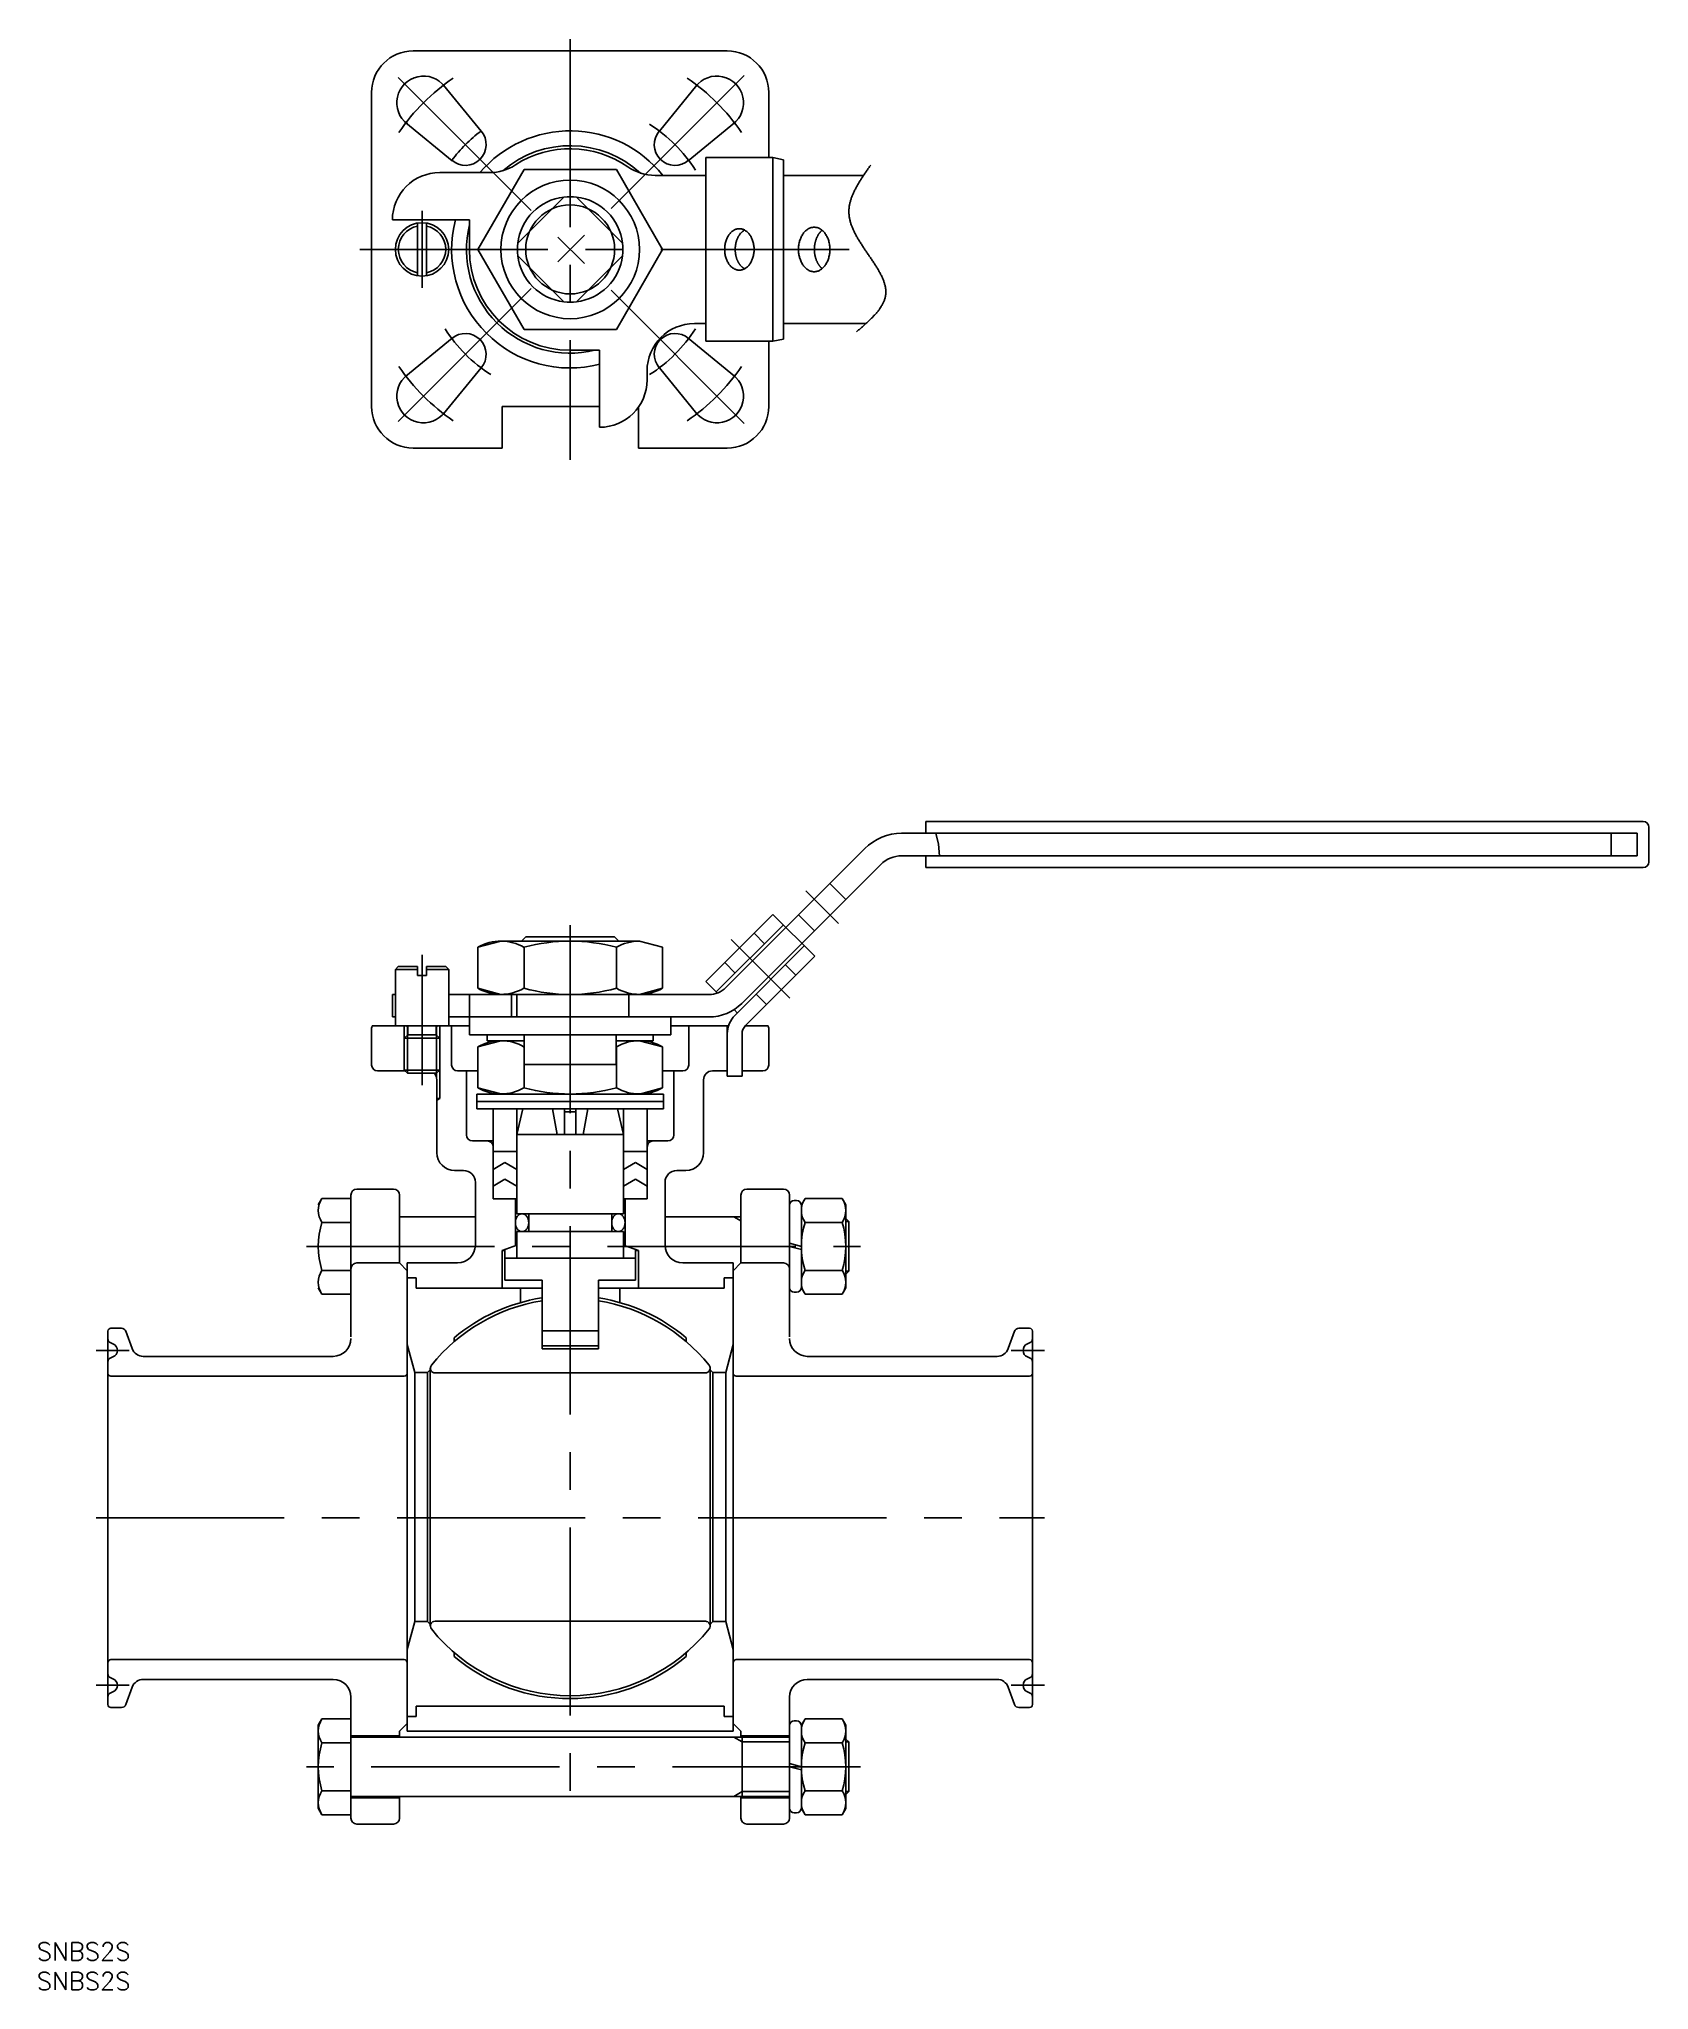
# Model space of a CAD drawing. Extents: x -90 to 182, y -294 to 36.
import ezdxf

# ---------------------------------------------------------------- set-up
doc = ezdxf.new("R2010")
doc.units = 0
doc.linetypes.add('CENTER', pattern=[50.8, 31.75, -6.35, 6.35, -6.35])
doc.linetypes.add('DASHED', pattern=[19.05, 12.7, -6.35])
doc.layers.get('0').update_dxf_attribs({"linetype": 'CONTINUOUS'})
doc.layers.add('CENTER', color=1, linetype='CONTINUOUS')
doc.styles.get("Standard").update_dxf_attribs({"font": 'txt.shx', "height": 3, "bigfont": 'bigfont.shx'})

msp = doc.modelspace()

# ---------------------------------------------------------------- linework, layer by layer
at = {"color": 7, "linetype": 'CONTINUOUS'}
for p, q in [((-26.5, 33.5), (26.5, 33.5)), ((-33.5, 26.5), (-33.5, -26.5)), ((-21.37, 27.72), (-15.04, 19.97)), ((21.37, 27.72), (15.04, 19.97)), ((33.5, 26.5), (33.5, 15.5)), ((-27.72, 21.37), (-19.89, 14.97)), ((27.72, 21.37), (19.89, 14.97)), ((-7.79, 13.5), (-15.59, 0)), ((7.79, 13.5), (-7.79, 13.5)), ((15.59, 0), (7.79, 13.5)), ((22.89, 15.5), (34.2, 15.5)), ((22.89, 0), (22.89, 15.5)), ((34.2, 0), (34.2, 15.5)), ((34.2, 15.5), (35.97, 15.12)), ((35.97, 0), (35.97, 15.12)), ((-22, 12.97), (-13.6, 12.97)), ((14.31, 12.5), (22.89, 12.5)), ((35.97, 12.5), (49.5, 12.5)), ((-30, 4.97), (-17, 4.97)), ((-30, 4.97), (-30, 4.97)), ((-25.75, -4.44), (-25.75, 4.44)), ((-24.25, -4.44), (-24.25, 4.44)), ((-17, 0), (-17, 4.97)), ((-15.59, 0), (-7.79, -13.5)), ((7.79, -13.5), (15.59, 0)), ((22.89, 0), (22.89, -15.5)), ((34.2, 0), (34.2, -15.5)), ((35.97, 0), (35.97, -15.12)), ((20.97, -12.5), (22.89, -12.5)), ((35.97, -12.5), (49.9, -12.5)), ((-27.72, -21.37), (-19.89, -14.97)), ((-7.79, -13.5), (7.79, -13.5)), ((27.72, -21.37), (19.89, -14.97)), ((22.89, -15.5), (34.2, -15.5)), ((33.5, -15.5), (33.5, -26.5)), ((34.2, -15.5), (35.97, -15.12)), ((0, -17), (4.97, -17)), ((4.97, -30), (4.97, -17)), ((-21.37, -27.72), (-15.04, -19.97)), ((12.97, -22), (12.97, -20.5)), ((21.37, -27.72), (15.04, -19.97)), ((-11.5, -26.5), (4.97, -26.5)), ((-11.5, -26.5), (-11.5, -33.5)), ((11.5, -26.5), (11.5, -33.5)), ((4.97, -30), (4.97, -30)), ((-26.5, -33.5), (-11.5, -33.5)), ((11.5, -33.5), (26.5, -33.5)), ((55.92, -98.49), (180, -98.49)), ((60, -96.49), (181, -96.49)), ((60, -96.49), (60, -98.49)), ((175.61, -98.49), (175.61, -102.29)), ((180, -98.49), (180, -102.29)), ((182, -97.49), (182, -103.29)), ((49.7, -101.07), (26.25, -124.52)), ((52.39, -103.75), (28.94, -127.2)), ((55.92, -102.29), (180, -102.29)), ((60, -102.29), (60, -104.29)), ((60, -104.29), (181, -104.29)), ((46.5, -109.64), (43.82, -106.95)), ((34.2, -112.18), (22.89, -123.5)), ((35.97, -113.95), (24.65, -125.26)), ((41.27, -119.25), (34.2, -112.18)), ((41.2, -114.94), (38.51, -112.25)), ((-11.69, -116.69), (-15.59, -117.73)), ((-15.59, -124.64), (-15.59, -117.73)), ((-11.69, -116.69), (11.69, -116.69)), ((-8.2, -116.69), (-7.5, -115.99)), ((-7.79, -124.64), (-7.79, -117.73)), ((7.5, -115.99), (-7.5, -115.99)), ((8.2, -116.69), (7.5, -115.99)), ((7.79, -124.64), (7.79, -117.73)), ((11.69, -116.69), (15.59, -117.73)), ((15.59, -124.64), (15.59, -117.73)), ((39.5, -117.49), (27.82, -129.17)), ((32.78, -117.13), (31.02, -115.36)), ((-29.5, -121.48), (-29, -120.98)), ((-29.5, -121.48), (-29.5, -130.98)), ((-29.5, -121.48), (-25.75, -121.48)), ((-29, -120.98), (-25.75, -120.98)), ((-25.75, -120.98), (-25.75, -122.48)), ((-24.25, -120.98), (-21, -120.98)), ((-24.25, -120.98), (-24.25, -122.48)), ((-20.5, -121.48), (-24.25, -121.48)), ((-21, -120.98), (-20.5, -121.48)), ((-20.5, -121.48), (-20.5, -130.98)), ((26.07, -120.31), (27.84, -122.08)), ((41.27, -119.25), (29.59, -130.94)), ((36.32, -120.67), (38.09, -122.44)), ((-25.75, -122.48), (-24.25, -122.48)), ((-11.69, -125.69), (-15.59, -124.64)), ((11.69, -125.69), (15.59, -124.64)), ((22.89, -123.5), (24.82, -125.43)), ((-30, -129.49), (-30, -125.69)), ((-30, -125.69), (-29.5, -125.69)), ((-20.5, -125.69), (23.42, -125.69)), ((-17, -129.49), (-17, -125.69)), ((-11.69, -125.69), (11.69, -125.69)), ((-9.9, -129.49), (-9.9, -125.69)), ((-9, -129.49), (-9, -125.69)), ((9.9, -129.49), (9.9, -125.69)), ((27.64, -128.25), (28.19, -128.8)), ((31.37, -125.62), (33.14, -127.38)), ((-33.5, -131.39), (-33.5, -137.59)), ((-33.42, -130.99), (-17, -130.99)), ((-30, -129.49), (-29.5, -129.49)), ((-29.5, -129.98), (-29.5, -130.98)), ((-28, -130.98), (-28, -133.08)), ((-27.46, -131.19), (-27.66, -130.99)), ((-27.46, -131.19), (-27.4, -131.19)), ((-27.4, -132.48), (-27.4, -130.98)), ((-22.6, -132.48), (-22.6, -130.98)), ((-22.6, -131.19), (-22.54, -131.19)), ((-22.54, -131.19), (-22.34, -130.99)), ((-22, -130.98), (-22, -133.08)), ((-20.5, -129.49), (23.42, -129.49)), ((-20, -130.99), (-20, -137.59)), ((-17, -129.49), (9, -129.49)), ((-17, -129.49), (-17, -132.49)), ((9, -129.49), (17, -129.49)), ((17, -129.49), (17, -132.49)), ((17, -130.99), (26.71, -130.99)), ((20, -130.99), (20, -137.59)), ((26.5, -131), (26.5, -138.6)), ((29.53, -130.99), (33.42, -130.99)), ((33.5, -131.39), (33.5, -137.59)), ((-27.4, -132.48), (-28, -133.08)), ((-28, -133.08), (-22, -133.08)), ((-28, -133.08), (-28, -138.38)), ((-25, -132.48), (-27.4, -132.48)), ((-25, -132.48), (-22.6, -132.48)), ((-22.6, -132.48), (-22, -133.08)), ((-22, -133.08), (-22, -138.38)), ((-17, -132.49), (9, -132.49)), ((-11.69, -133.49), (-15.59, -134.53)), ((-15.59, -141.44), (-15.59, -134.53)), ((-14, -132.49), (-14, -133.49)), ((-14, -133.49), (-7.75, -133.49)), ((-11.69, -133.49), (-8.72, -133.49)), ((-11.69, -133.49), (-7.75, -133.49)), ((-7.79, -141.44), (-7.79, -134.53)), ((-7.75, -132.49), (-7.75, -137.49)), ((7.75, -132.49), (7.75, -137.49)), ((11.69, -133.49), (7.75, -133.49)), ((7.75, -133.49), (14, -133.49)), ((7.79, -141.44), (7.79, -134.53)), ((9, -132.49), (17, -132.49)), ((11.69, -133.49), (15.59, -134.53)), ((14, -132.49), (14, -133.49)), ((15.59, -141.44), (15.59, -134.53)), ((26.5, -132.35), (26.5, -139.49)), ((29, -132.35), (29, -139.49)), ((-7.75, -137.49), (0, -137.49)), ((7.75, -137.49), (0, -137.49)), ((-32.5, -138.59), (-27.85, -138.59)), ((-28, -138.38), (-28, -138.59)), ((-28, -138.44), (-22, -138.44)), ((-27.46, -138.98), (-28, -138.44)), ((-25, -138.98), (-27.46, -138.98)), ((-25, -138.98), (-22.54, -138.98)), ((-22.54, -138.98), (-22, -138.44)), ((-22.5, -140.09), (-22.5, -152.39)), ((-22, -138.38), (-22, -143.22)), ((-19, -138.59), (-15.59, -138.59)), ((-17.5, -138.59), (-17.5, -149.39)), ((-11.69, -142.48), (-15.59, -141.43)), ((11.69, -142.49), (15.59, -141.44)), ((15.59, -138.59), (19, -138.59)), ((17.5, -138.59), (17.5, -149.39)), ((22.5, -140.09), (22.5, -152.39)), ((24, -138.59), (26.5, -138.59)), ((26.5, -139.49), (29, -139.49)), ((29, -138.59), (32.5, -138.59)), ((-22, -143.22), (-22.5, -143.22)), ((-22, -143.22), (-22.5, -143.5)), ((-15.75, -142.49), (15.75, -142.49)), ((-15.75, -142.49), (-15.75, -144.99)), ((-15.75, -143.74), (15.75, -143.74)), ((15.75, -142.49), (15.75, -144.99)), ((-15.75, -144.99), (15.75, -144.99)), ((-13, -144.99), (-13, -160.19)), ((-9, -149.29), (-7.98, -144.98)), ((-9, -149.29), (-9, -144.99)), ((-2.97, -144.98), (-2.21, -149.29)), ((-0.95, -144.98), (-0.95, -149.29)), ((-0.95, -145.51), (0.95, -145.51)), ((0.95, -144.98), (0.95, -149.29)), ((2.97, -144.98), (2.21, -149.29)), ((9, -149.29), (7.98, -144.98)), ((9, -149.29), (9, -144.99)), ((13, -144.99), (13, -160.19)), ((-16.5, -150.39), (-13, -150.39)), ((-9, -162.69), (-9, -149.14)), ((-9, -149.29), (9, -149.29)), ((9, -162.69), (9, -149.14)), ((13, -150.39), (16.5, -150.39)), ((-13, -152.19), (-9, -152.19)), ((-11, -154.06), (-13, -155.21)), ((-11, -154.06), (-9, -155.21)), ((13, -152.19), (9, -152.19)), ((11, -154.06), (9, -155.21)), ((11, -154.06), (13, -155.21)), ((-19.5, -155.39), (-18, -155.39)), ((-16, -157.39), (-16, -167.99)), ((-11, -156.87), (-13, -158.02)), ((-11, -156.87), (-9, -158.02)), ((11, -156.87), (9, -158.02)), ((11, -156.87), (13, -158.02)), ((16, -157.39), (16, -167.99)), ((18, -155.39), (19.5, -155.39)), ((-42.5, -161.18), (-41.88, -160.1)), ((-41.88, -160.1), (-37, -160.1)), ((-37, -183.47), (-37, -159.53)), ((-37, -176.27), (-37, -160.1)), ((-36, -158.53), (-29.8, -158.53)), ((-28.8, -170.99), (-28.8, -159.53)), ((-13, -160.19), (-9, -160.19)), ((-9.25, -160.19), (-9.25, -168.05)), ((9, -160.19), (13, -160.19)), ((9.25, -160.19), (9.25, -168.05)), ((28.8, -170.99), (28.8, -159.53)), ((36, -158.53), (29.8, -158.53)), ((37, -183.47), (37, -159.53)), ((38.2, -160.44), (37.8, -160.44)), ((39, -161.17), (39.62, -160.1)), ((39, -175.2), (39, -161.17)), ((39, -175.14), (39, -161.24)), ((39.62, -160.1), (45.88, -160.1)), ((46.5, -161.17), (45.88, -160.1)), ((46.5, -175.2), (46.5, -161.17)), ((-41.88, -164.15), (-37, -164.15)), ((-16, -163.19), (-28.8, -163.19)), ((-9, -162.69), (7.4, -162.69)), ((-7, -165.69), (-7, -162.69)), ((7, -165.69), (7, -162.69)), ((9, -162.69), (7.4, -162.69)), ((28.8, -163.19), (16, -163.19)), ((39.62, -164.15), (45.88, -164.15)), ((47, -164), (46.5, -163.5)), ((47, -172.38), (47, -164)), ((-9, -165.69), (7.4, -165.69)), ((-9, -170.19), (-9, -165.69)), ((9, -165.69), (7.4, -165.69)), ((9, -170.19), (9, -165.69)), ((39, -168.19), (37, -167.65)), ((-28.8, -170.99), (-36, -170.99)), ((-27.5, -172.29), (-28.8, -170.99)), ((-27.5, -170.99), (-27.5, -249.99)), ((-27.5, -170.99), (-19, -170.99)), ((-11.5, -168.87), (-9, -167.96)), ((-11.5, -168.87), (-11.5, -175.24)), ((-11.5, -168.87), (-11, -168.87)), ((-11, -168.69), (-11, -170.19)), ((-11, -173.88), (-11, -170.19)), ((-11, -170.19), (11, -170.19)), ((11.5, -168.87), (9, -167.96)), ((11, -168.69), (11, -170.19)), ((11.5, -168.87), (11, -168.87)), ((11, -173.88), (11, -170.19)), ((11.5, -168.87), (11.5, -175.24)), ((19, -170.99), (27.5, -170.99)), ((27.5, -170.99), (27.5, -249.99)), ((27.5, -172.29), (28.8, -170.99)), ((28.8, -170.99), (36, -170.99)), ((39, -168.72), (37, -168.19)), ((-41.88, -172.23), (-37, -172.23)), ((-26, -173.49), (-27.5, -173.49)), ((-26, -175.24), (-26, -173.49)), ((-11, -173.88), (-4.75, -173.88)), ((-4.75, -185.49), (-4.75, -173.88)), ((4.75, -185.49), (4.75, -173.88)), ((11, -173.88), (4.75, -173.88)), ((26, -173.49), (27.5, -173.49)), ((26, -175.24), (26, -173.49)), ((39.62, -172.23), (45.88, -172.23)), ((47, -172.38), (46.5, -172.88)), ((-42.5, -175.19), (-41.88, -176.27)), ((-41.88, -176.27), (-37, -176.27)), ((-4.75, -175.24), (-26, -175.24)), ((-8.36, -177.66), (-8.36, -175.24)), ((26, -175.24), (4.75, -175.24)), ((8.36, -177.66), (8.36, -175.24)), ((38.2, -175.94), (37.8, -175.94)), ((39, -175.2), (39.62, -176.27)), ((39.62, -176.27), (45.88, -176.27)), ((46.5, -175.2), (45.88, -176.27)), ((-78, -182.49), (-78, -213.99)), ((-77.5, -181.99), (-75.71, -181.99)), ((-74.96, -182.51), (-73.9, -185.42)), ((-19.58, -184.26), (-19.58, -183.6)), ((-4.75, -182.43), (4.75, -182.43)), ((19.58, -184.26), (19.58, -183.6)), ((74.96, -182.51), (73.9, -185.42)), ((77.5, -181.99), (75.71, -181.99)), ((78, -182.49), (78, -213.99)), ((-77.14, -184.63), (-77.51, -184.47)), ((-77.14, -186.85), (-77.51, -187)), ((-72.02, -186.74), (-40, -186.74)), ((-27.5, -184.75), (-26.23, -189.49)), ((-4.75, -184.98), (0, -184.98)), ((-4.75, -185.49), (4.75, -185.49)), ((-4.75, -185.49), (4.75, -185.49)), ((4.75, -184.98), (0, -184.98)), ((27.5, -184.75), (26.23, -189.49)), ((72.02, -186.74), (40, -186.74)), ((77.14, -184.63), (77.51, -184.47)), ((77.14, -186.85), (77.51, -187)), ((-77.5, -190.09), (-28, -190.09)), ((-26.23, -189.49), (-26.23, -213.99)), ((-24.09, -189.49), (-26.23, -189.49)), ((-23.57, -188.95), (-24.09, -189.49)), ((-24.09, -189.49), (-24.09, -213.99)), ((-23.6, -188.74), (-23.6, -232.23)), ((-22.8, -189.54), (22.8, -189.54)), ((23.57, -188.95), (24.09, -189.49)), ((23.6, -188.74), (23.6, -232.23)), ((24.09, -189.49), (24.09, -213.99)), ((24.09, -189.49), (26.23, -189.49)), ((26.23, -189.49), (26.23, -213.99)), ((77.5, -190.09), (28, -190.09)), ((-78, -213.99), (-78, -245.49)), ((-26.23, -231.49), (-26.23, -213.99)), ((-24.09, -231.49), (-24.09, -213.99)), ((24.09, -231.49), (24.09, -213.99)), ((26.23, -231.49), (26.23, -213.99)), ((78, -213.99), (78, -245.49)), ((-27.5, -236.22), (-26.23, -231.49)), ((-27.5, -248.69), (-27.5, -233.49)), ((-24.09, -231.49), (-26.23, -231.49)), ((-23.57, -232.03), (-24.09, -231.49)), ((-22.8, -231.44), (22.8, -231.44)), ((23.57, -232.03), (24.09, -231.49)), ((24.09, -231.49), (26.23, -231.49)), ((27.5, -236.22), (26.23, -231.49)), ((-19.58, -237.37), (-19.58, -236.72)), ((19.58, -237.37), (19.58, -236.72)), ((-77.5, -237.89), (-28, -237.89)), ((77.5, -237.89), (28, -237.89)), ((-77.14, -241.13), (-77.51, -240.97)), ((-77.14, -243.35), (-77.51, -243.5)), ((-74.96, -245.46), (-73.9, -242.55)), ((-72.02, -241.24), (-40, -241.24)), ((72.02, -241.24), (40, -241.24)), ((74.96, -245.46), (73.9, -242.55)), ((77.14, -241.13), (77.51, -240.97)), ((77.14, -243.35), (77.51, -243.5)), ((-77.5, -245.99), (-75.71, -245.99)), ((-37, -264.64), (-37, -244.24)), ((26, -245.74), (-26, -245.74)), ((-26, -247.49), (-26, -245.74)), ((0, -245.74), (0, -244.49)), ((26, -247.49), (26, -245.74)), ((37, -264.64), (37, -244.24)), ((77.5, -245.99), (75.71, -245.99)), ((-42.5, -248.99), (-41.88, -247.9)), ((-42.5, -262.99), (-42.5, -248.99)), ((-41.88, -247.9), (-37, -247.9)), ((-37, -264.07), (-37, -247.9)), ((-27.5, -248.69), (-28.8, -249.99)), ((-28.8, -250.99), (-28.8, -249.99)), ((-26, -247.49), (-27.5, -247.49)), ((-27.5, -249.99), (27.5, -249.99)), ((26, -247.49), (27.5, -247.49)), ((27.5, -248.69), (28.8, -249.99)), ((28.8, -250.99), (28.8, -249.99)), ((38.2, -248.24), (37.8, -248.24)), ((39, -248.97), (39.62, -247.9)), ((39, -263), (39, -248.97)), ((39, -262.94), (39, -249.04)), ((39.62, -247.9), (45.88, -247.9)), ((46.5, -248.97), (45.88, -247.9)), ((46.5, -263), (46.5, -248.97)), ((-41.88, -251.95), (-37, -251.95)), ((-37, -250.74), (-28.8, -250.74)), ((37, -250.99), (-37, -250.99)), ((37, -250.74), (28.8, -250.74)), ((29, -260.99), (29, -250.99)), ((39.62, -251.95), (45.88, -251.95)), ((47, -251.8), (46.5, -251.3)), ((47, -260.18), (47, -251.8)), ((39, -255.99), (37, -255.45)), ((39, -256.52), (37, -255.99)), ((-42.5, -262.99), (-41.88, -264.07)), ((-41.88, -260.03), (-37, -260.03)), ((37, -260.99), (-37, -260.99)), ((-37, -261.24), (-28.8, -261.24)), ((-28.8, -264.64), (-28.8, -260.99)), ((28.8, -264.64), (28.8, -260.99)), ((37, -261.24), (28.8, -261.24)), ((39, -263), (39.62, -264.07)), ((39.62, -260.03), (45.88, -260.03)), ((46.5, -263), (45.88, -264.07)), ((47, -260.18), (46.5, -260.68)), ((-41.88, -264.07), (-37, -264.07)), ((-36, -265.64), (-29.8, -265.64)), ((36, -265.64), (29.8, -265.64)), ((29.8, -265.64), (36, -265.64)), ((38.2, -263.74), (37.8, -263.74)), ((39.62, -264.07), (45.88, -264.07))]:
    msp.add_line(p, q, dxfattribs=at)
at = {"color": 3, "linetype": 'DASHED'}
for p, q in [((-1.06, 8.84), (-8.84, 1.06)), ((8.84, 1.06), (1.06, 8.84)), ((-8.84, -1.06), (-1.06, -8.84)), ((1.06, -8.84), (8.84, -1.06))]:
    msp.add_line(p, q, dxfattribs=at)
at = {"color": 3, "linetype": 'CONTINUOUS'}
for p, q in [((-27.46, -131.19), (-27.46, -132.58)), ((-22.54, -132.58), (-22.54, -131.19)), ((-27.46, -132.58), (-27.46, -138.98)), ((-22.54, -132.58), (-22.54, -139.74)), ((28.8, -163.88), (27.59, -163.19)), ((46.5, -164), (47, -164)), ((46.5, -172.38), (47, -172.38)), ((29, -251.8), (27.59, -250.99)), ((29, -251.8), (37, -251.8)), ((46.5, -251.8), (47, -251.8)), ((29, -260.18), (27.59, -260.99)), ((29, -260.18), (37, -260.18)), ((46.5, -260.18), (47, -260.18))]:
    msp.add_line(p, q, dxfattribs=at)
at = {"color": 7, "linetype": 'CONTINUOUS'}
for points in [[(29.43, 3.27), (29.37, 3.24), (29.31, 3.2), (29.26, 3.17), (29.21, 3.13), (29.15, 3.09), (29.1, 3.05), (29.05, 3.01), (29, 2.97), (28.94, 2.92), (28.89, 2.87), (28.85, 2.82), (28.8, 2.77), (28.75, 2.72), (28.7, 2.66), (28.66, 2.61), (28.61, 2.55), (28.57, 2.49), (28.53, 2.43), (28.49, 2.37), (28.45, 2.3), (28.41, 2.24), (28.37, 2.17), (28.33, 2.11), (28.3, 2.04), (28.26, 1.97), (28.23, 1.9), (28.2, 1.82), (28.17, 1.75), (28.14, 1.68), (28.11, 1.6), (28.08, 1.52), (28.06, 1.45), (28.03, 1.37), (28.01, 1.29), (27.99, 1.21), (27.97, 1.13), (27.95, 1.05), (27.93, 0.97), (27.92, 0.89), (27.9, 0.8), (27.89, 0.72), (27.88, 0.64), (27.87, 0.55), (27.86, 0.47), (27.85, 0.38), (27.84, 0.3), (27.84, 0.21), (27.84, 0.13), (27.84, 0.04), (27.84, -0.04), (27.84, -0.13), (27.84, -0.21), (27.84, -0.3), (27.85, -0.38), (27.86, -0.47), (27.87, -0.55), (27.88, -0.64), (27.89, -0.72), (27.9, -0.8), (27.92, -0.89), (27.93, -0.97), (27.95, -1.05), (27.97, -1.13), (27.99, -1.21), (28.01, -1.29), (28.03, -1.37), (28.06, -1.45), (28.08, -1.52), (28.11, -1.6), (28.14, -1.68), (28.17, -1.75), (28.2, -1.82), (28.23, -1.9), (28.26, -1.97), (28.3, -2.04), (28.33, -2.11), (28.37, -2.17), (28.41, -2.24), (28.45, -2.3), (28.49, -2.37), (28.53, -2.43), (28.57, -2.49), (28.61, -2.55), (28.66, -2.61), (28.7, -2.66), (28.75, -2.72), (28.8, -2.77), (28.85, -2.82), (28.89, -2.87), (28.94, -2.92), (29, -2.97), (29.05, -3.01), (29.1, -3.05), (29.15, -3.09), (29.21, -3.13), (29.26, -3.17), (29.31, -3.2), (29.37, -3.24), (29.43, -3.27)], [(42.51, 3.23), (42.48, 3.21), (42.43, 3.17), (42.38, 3.12), (42.34, 3.08), (42.29, 3.03), (42.25, 2.98), (42.2, 2.94), (42.16, 2.89), (42.11, 2.83), (42.07, 2.78), (42.03, 2.73), (41.99, 2.67), (41.95, 2.62), (41.91, 2.56), (41.87, 2.5), (41.84, 2.44), (41.8, 2.38), (41.77, 2.32), (41.73, 2.26), (41.7, 2.19), (41.67, 2.13), (41.64, 2.06), (41.61, 1.99), (41.58, 1.93), (41.55, 1.86), (41.52, 1.79), (41.49, 1.72), (41.47, 1.65), (41.44, 1.58), (41.42, 1.5), (41.4, 1.43), (41.38, 1.36), (41.36, 1.28), (41.34, 1.21), (41.32, 1.13), (41.31, 1.06), (41.29, 0.98), (41.28, 0.9), (41.26, 0.83), (41.25, 0.75), (41.24, 0.67), (41.23, 0.59), (41.22, 0.51), (41.22, 0.44), (41.21, 0.36), (41.21, 0.28), (41.2, 0.2), (41.2, 0.12), (41.2, 0.04), (41.2, -0.04), (41.2, -0.12), (41.2, -0.2), (41.21, -0.28), (41.21, -0.36), (41.22, -0.44), (41.22, -0.51), (41.23, -0.59), (41.24, -0.67), (41.25, -0.75), (41.26, -0.83), (41.28, -0.9), (41.29, -0.98), (41.31, -1.06), (41.32, -1.13), (41.34, -1.21), (41.36, -1.28), (41.38, -1.36), (41.4, -1.43), (41.42, -1.5), (41.44, -1.58), (41.47, -1.65), (41.49, -1.72), (41.52, -1.79), (41.55, -1.86), (41.58, -1.93), (41.61, -1.99), (41.64, -2.06), (41.67, -2.13), (41.7, -2.19), (41.73, -2.26), (41.77, -2.32), (41.8, -2.38), (41.84, -2.44), (41.87, -2.5), (41.91, -2.56), (41.95, -2.62), (41.99, -2.67), (42.03, -2.73), (42.07, -2.78), (42.11, -2.83), (42.16, -2.89), (42.2, -2.94), (42.25, -2.98), (42.29, -3.03), (42.34, -3.08), (42.38, -3.12), (42.43, -3.17), (42.48, -3.21), (42.51, -3.23)], [(61.71, -98.49), (62.16, -100.35), (62.29, -102.29)]]:
    msp.add_lwpolyline(points, dxfattribs=at)
for points in [[(-8.13, -162.69), (-8.2, -162.69), (-8.27, -162.7), (-8.34, -162.71), (-8.41, -162.74), (-8.48, -162.76), (-8.54, -162.8), (-8.61, -162.83), (-8.67, -162.88), (-8.73, -162.93), (-8.79, -162.98), (-8.85, -163.04), (-8.9, -163.1), (-8.95, -163.17), (-9, -163.24), (-9.04, -163.32), (-9.08, -163.4), (-9.12, -163.48), (-9.15, -163.56), (-9.18, -163.65), (-9.2, -163.74), (-9.22, -163.83), (-9.23, -163.93), (-9.24, -164.02), (-9.25, -164.12), (-9.25, -164.21), (-9.25, -164.31), (-9.24, -164.4), (-9.23, -164.49), (-9.21, -164.59), (-9.19, -164.68), (-9.16, -164.77), (-9.13, -164.85), (-9.1, -164.94), (-9.06, -165.02), (-9.02, -165.1), (-8.98, -165.17), (-8.93, -165.24), (-8.88, -165.31), (-8.82, -165.37), (-8.76, -165.42), (-8.7, -165.47), (-8.64, -165.52), (-8.58, -165.56), (-8.51, -165.6), (-8.44, -165.63), (-8.37, -165.65), (-8.3, -165.67), (-8.23, -165.68), (-8.16, -165.69), (-8.09, -165.69), (-8.02, -165.68), (-7.95, -165.67), (-7.88, -165.65), (-7.81, -165.63), (-7.74, -165.6), (-7.67, -165.56), (-7.61, -165.52), (-7.55, -165.47), (-7.49, -165.42), (-7.43, -165.37), (-7.37, -165.31), (-7.32, -165.24), (-7.27, -165.17), (-7.23, -165.1), (-7.19, -165.02), (-7.15, -164.94), (-7.12, -164.85), (-7.09, -164.77), (-7.06, -164.68), (-7.04, -164.59), (-7.02, -164.49), (-7.01, -164.4), (-7, -164.31), (-7, -164.21), (-7, -164.12), (-7.01, -164.02), (-7.02, -163.93), (-7.03, -163.83), (-7.05, -163.74), (-7.07, -163.65), (-7.1, -163.56), (-7.13, -163.48), (-7.17, -163.4), (-7.21, -163.32), (-7.25, -163.24), (-7.3, -163.17), (-7.35, -163.1), (-7.4, -163.04), (-7.46, -162.98), (-7.52, -162.93), (-7.58, -162.88), (-7.64, -162.83), (-7.71, -162.8), (-7.77, -162.76), (-7.84, -162.74), (-7.91, -162.71), (-7.98, -162.7), (-8.05, -162.69), (-8.13, -162.69)], [(8.12, -165.69), (8.2, -165.68), (8.27, -165.68), (8.34, -165.66), (8.41, -165.64), (8.48, -165.61), (8.54, -165.58), (8.61, -165.54), (8.67, -165.5), (8.73, -165.45), (8.79, -165.4), (8.85, -165.34), (8.9, -165.27), (8.95, -165.21), (9, -165.13), (9.04, -165.06), (9.08, -164.98), (9.12, -164.9), (9.15, -164.81), (9.18, -164.72), (9.2, -164.63), (9.22, -164.54), (9.23, -164.45), (9.24, -164.35), (9.25, -164.26), (9.25, -164.16), (9.25, -164.07), (9.24, -163.97), (9.23, -163.88), (9.21, -163.79), (9.19, -163.7), (9.16, -163.61), (9.13, -163.52), (9.1, -163.44), (9.06, -163.36), (9.02, -163.28), (8.98, -163.21), (8.93, -163.14), (8.88, -163.07), (8.82, -163.01), (8.76, -162.95), (8.7, -162.9), (8.64, -162.85), (8.58, -162.81), (8.51, -162.78), (8.44, -162.75), (8.37, -162.72), (8.3, -162.71), (8.23, -162.69), (8.16, -162.69), (8.09, -162.69), (8.02, -162.69), (7.95, -162.71), (7.88, -162.72), (7.81, -162.75), (7.74, -162.78), (7.67, -162.81), (7.61, -162.85), (7.55, -162.9), (7.49, -162.95), (7.43, -163.01), (7.37, -163.07), (7.32, -163.14), (7.27, -163.21), (7.23, -163.28), (7.19, -163.36), (7.15, -163.44), (7.12, -163.52), (7.09, -163.61), (7.06, -163.7), (7.04, -163.79), (7.02, -163.88), (7.01, -163.97), (7, -164.07), (7, -164.16), (7, -164.26), (7.01, -164.35), (7.02, -164.45), (7.03, -164.54), (7.05, -164.63), (7.07, -164.72), (7.1, -164.81), (7.13, -164.9), (7.17, -164.98), (7.21, -165.06), (7.25, -165.13), (7.3, -165.21), (7.35, -165.27), (7.4, -165.34), (7.46, -165.4), (7.52, -165.45), (7.58, -165.5), (7.64, -165.54), (7.71, -165.58), (7.77, -165.61), (7.84, -165.64), (7.91, -165.66), (7.98, -165.68), (8.05, -165.68), (8.12, -165.69)]]:
    msp.add_lwpolyline(points, close=True, dxfattribs=at)
at = {"color": 3}
msp.add_polyline3d([(50.7, 14.23, 0), (50.61, 14.1, 0), (50.52, 13.97, 0), (50.43, 13.84, 0), (50.33, 13.71, 0), (50.24, 13.58, 0), (50.15, 13.45, 0), (50.06, 13.32, 0), (49.97, 13.19, 0), (49.88, 13.06, 0), (49.79, 12.93, 0), (49.7, 12.8, 0), (49.62, 12.67, 0), (49.53, 12.54, 0), (49.44, 12.41, 0), (49.35, 12.28, 0), (49.27, 12.15, 0), (49.18, 12.02, 0), (49.1, 11.89, 0), (49.02, 11.76, 0), (48.93, 11.63, 0), (48.85, 11.5, 0), (48.77, 11.37, 0), (48.7, 11.23, 0), (48.62, 11.1, 0), (48.54, 10.97, 0), (48.47, 10.84, 0), (48.39, 10.71, 0), (48.32, 10.58, 0), (48.25, 10.45, 0), (48.18, 10.32, 0), (48.11, 10.19, 0), (48.04, 10.06, 0), (47.98, 9.93, 0), (47.92, 9.8, 0), (47.85, 9.67, 0), (47.79, 9.54, 0), (47.74, 9.41, 0), (47.68, 9.28, 0), (47.63, 9.15, 0), (47.57, 9.02, 0), (47.52, 8.89, 0), (47.47, 8.76, 0), (47.43, 8.63, 0), (47.38, 8.5, 0), (47.34, 8.37, 0), (47.3, 8.23, 0), (47.27, 8.1, 0), (47.23, 7.97, 0), (47.2, 7.84, 0), (47.17, 7.71, 0), (47.14, 7.58, 0), (47.12, 7.45, 0), (47.09, 7.32, 0), (47.08, 7.19, 0), (47.06, 7.06, 0), (47.04, 6.93, 0), (47.03, 6.8, 0), (47.02, 6.67, 0), (47.02, 6.54, 0), (47.02, 6.41, 0), (47.02, 6.27, 0), (47.02, 6.14, 0), (47.03, 6.01, 0), (47.04, 5.88, 0), (47.05, 5.75, 0), (47.07, 5.62, 0), (47.09, 5.49, 0), (47.11, 5.36, 0), (47.13, 5.23, 0), (47.16, 5.1, 0), (47.19, 4.97, 0), (47.22, 4.84, 0), (47.25, 4.7, 0), (47.29, 4.57, 0), (47.33, 4.44, 0), (47.37, 4.31, 0), (47.42, 4.18, 0), (47.46, 4.05, 0), (47.51, 3.92, 0), (47.56, 3.79, 0), (47.62, 3.65, 0), (47.67, 3.52, 0), (47.73, 3.39, 0), (47.79, 3.26, 0), (47.85, 3.13, 0), (47.91, 3, 0), (47.97, 2.87, 0), (48.04, 2.73, 0), (48.11, 2.6, 0), (48.18, 2.47, 0), (48.25, 2.34, 0), (48.32, 2.21, 0), (48.4, 2.08, 0), (48.47, 1.94, 0), (48.55, 1.81, 0), (48.63, 1.68, 0), (48.7, 1.55, 0), (48.78, 1.41, 0), (48.87, 1.28, 0), (48.95, 1.15, 0), (49.03, 1.02, 0), (49.12, 0.89, 0), (49.2, 0.75, 0), (49.29, 0.62, 0), (49.38, 0.49, 0), (49.46, 0.35, 0), (49.55, 0.22, 0), (49.64, 0.09, 0), (49.73, -0.04, 0), (49.82, -0.18, 0), (49.91, -0.31, 0), (50, -0.44, 0), (50.09, -0.58, 0), (50.18, -0.71, 0), (50.27, -0.84, 0), (50.37, -0.98, 0), (50.46, -1.11, 0), (50.55, -1.24, 0), (50.64, -1.38, 0), (50.73, -1.51, 0), (50.82, -1.64, 0), (50.91, -1.78, 0), (51, -1.91, 0), (51.09, -2.04, 0), (51.18, -2.18, 0), (51.26, -2.31, 0), (51.35, -2.44, 0), (51.44, -2.57, 0), (51.52, -2.71, 0), (51.61, -2.84, 0), (51.69, -2.97, 0), (51.77, -3.1, 0), (51.85, -3.24, 0), (51.93, -3.37, 0), (52, -3.5, 0), (52.08, -3.63, 0), (52.15, -3.76, 0), (52.23, -3.9, 0), (52.3, -4.03, 0), (52.37, -4.16, 0), (52.43, -4.29, 0), (52.5, -4.42, 0), (52.56, -4.55, 0), (52.62, -4.68, 0), (52.68, -4.81, 0), (52.73, -4.94, 0), (52.79, -5.07, 0), (52.84, -5.2, 0), (52.89, -5.33, 0), (52.93, -5.45, 0), (52.98, -5.58, 0), (53.02, -5.71, 0), (53.05, -5.84, 0), (53.09, -5.96, 0), (53.12, -6.09, 0), (53.15, -6.22, 0), (53.17, -6.34, 0), (53.2, -6.47, 0), (53.21, -6.59, 0), (53.23, -6.72, 0), (53.24, -6.84, 0), (53.25, -6.97, 0), (53.25, -7.09, 0), (53.25, -7.22, 0), (53.25, -7.34, 0), (53.24, -7.46, 0), (53.23, -7.58, 0), (53.22, -7.7, 0), (53.2, -7.83, 0), (53.18, -7.95, 0), (53.15, -8.07, 0), (53.12, -8.19, 0), (53.09, -8.31, 0), (53.05, -8.42, 0), (53.01, -8.54, 0), (52.96, -8.66, 0), (52.91, -8.78, 0), (52.86, -8.9, 0), (52.81, -9.01, 0), (52.75, -9.13, 0), (52.69, -9.25, 0), (52.63, -9.36, 0), (52.56, -9.48, 0), (52.49, -9.59, 0), (52.42, -9.71, 0), (52.34, -9.82, 0), (52.26, -9.94, 0), (52.18, -10.05, 0), (52.1, -10.16, 0), (52.01, -10.28, 0), (51.93, -10.39, 0), (51.84, -10.5, 0), (51.74, -10.62, 0), (51.65, -10.73, 0), (51.55, -10.84, 0), (51.45, -10.95, 0), (51.35, -11.06, 0), (51.25, -11.17, 0), (51.14, -11.29, 0), (51.04, -11.4, 0), (50.93, -11.51, 0), (50.82, -11.62, 0), (50.71, -11.73, 0), (50.6, -11.84, 0), (50.48, -11.95, 0), (50.37, -12.06, 0), (50.25, -12.17, 0), (50.14, -12.28, 0), (50.02, -12.39, 0), (49.9, -12.5, 0), (49.78, -12.61, 0), (49.66, -12.72, 0), (49.53, -12.83, 0), (49.41, -12.93, 0), (49.29, -13.04, 0), (49.16, -13.15, 0), (49.04, -13.26, 0), (48.91, -13.37, 0), (48.79, -13.48, 0), (48.66, -13.59, 0), (48.54, -13.7, 0), (48.41, -13.81, 0), (48.29, -13.91, 0)], dxfattribs=at)
at = {"color": 7, "linetype": 'CONTINUOUS'}
for points in [[(28.54, 3.5, 0), (28.42, 3.5, 0), (28.3, 3.48, 0), (28.18, 3.46, 0), (28.06, 3.43, 0), (27.94, 3.4, 0), (27.82, 3.35, 0), (27.71, 3.3, 0), (27.6, 3.23, 0), (27.48, 3.16, 0), (27.38, 3.09, 0), (27.27, 3, 0), (27.17, 2.91, 0), (27.07, 2.81, 0), (26.97, 2.71, 0), (26.88, 2.59, 0), (26.79, 2.47, 0), (26.71, 2.35, 0), (26.63, 2.22, 0), (26.55, 2.08, 0), (26.48, 1.94, 0), (26.42, 1.8, 0), (26.36, 1.65, 0), (26.3, 1.5, 0), (26.26, 1.34, 0), (26.21, 1.18, 0), (26.17, 1.02, 0), (26.14, 0.85, 0), (26.11, 0.68, 0), (26.09, 0.51, 0), (26.08, 0.34, 0), (26.07, 0.17, 0), (26.07, 0, 0), (26.07, -0.17, 0), (26.08, -0.34, 0), (26.09, -0.51, 0), (26.11, -0.68, 0), (26.14, -0.85, 0), (26.17, -1.02, 0), (26.21, -1.18, 0), (26.26, -1.34, 0), (26.3, -1.5, 0), (26.36, -1.65, 0), (26.42, -1.8, 0), (26.48, -1.94, 0), (26.55, -2.08, 0), (26.63, -2.22, 0), (26.71, -2.35, 0), (26.79, -2.47, 0), (26.88, -2.59, 0), (26.97, -2.71, 0), (27.07, -2.81, 0), (27.17, -2.91, 0), (27.27, -3, 0), (27.38, -3.09, 0), (27.48, -3.16, 0), (27.6, -3.23, 0), (27.71, -3.3, 0), (27.82, -3.35, 0), (27.94, -3.4, 0), (28.06, -3.43, 0), (28.18, -3.46, 0), (28.3, -3.48, 0), (28.42, -3.5, 0), (28.54, -3.5, 0), (28.66, -3.5, 0), (28.78, -3.48, 0), (28.91, -3.46, 0), (29.03, -3.43, 0), (29.14, -3.4, 0), (29.26, -3.35, 0), (29.38, -3.3, 0), (29.49, -3.23, 0), (29.6, -3.16, 0), (29.71, -3.09, 0), (29.81, -3, 0), (29.92, -2.91, 0), (30.02, -2.81, 0), (30.11, -2.71, 0), (30.2, -2.59, 0), (30.29, -2.47, 0), (30.38, -2.35, 0), (30.46, -2.22, 0), (30.53, -2.08, 0), (30.6, -1.94, 0), (30.67, -1.8, 0), (30.72, -1.65, 0), (30.78, -1.5, 0), (30.83, -1.34, 0), (30.87, -1.18, 0), (30.91, -1.02, 0), (30.94, -0.85, 0), (30.97, -0.68, 0), (30.99, -0.51, 0), (31.01, -0.34, 0), (31.01, -0.17, 0), (31.02, 0, 0), (31.01, 0.17, 0), (31.01, 0.34, 0), (30.99, 0.51, 0), (30.97, 0.68, 0), (30.94, 0.85, 0), (30.91, 1.02, 0), (30.87, 1.18, 0), (30.83, 1.34, 0), (30.78, 1.5, 0), (30.72, 1.65, 0), (30.67, 1.8, 0), (30.6, 1.94, 0), (30.53, 2.08, 0), (30.46, 2.22, 0), (30.38, 2.35, 0), (30.29, 2.47, 0), (30.2, 2.59, 0), (30.11, 2.71, 0), (30.02, 2.81, 0), (29.92, 2.91, 0), (29.81, 3, 0), (29.71, 3.09, 0), (29.6, 3.16, 0), (29.49, 3.23, 0), (29.38, 3.3, 0), (29.26, 3.35, 0), (29.14, 3.4, 0), (29.03, 3.43, 0), (28.91, 3.46, 0), (28.78, 3.48, 0), (28.66, 3.5, 0), (28.54, 3.5, 0)], [(41.16, -3.75, 0), (41.29, -3.75, 0), (41.42, -3.73, 0), (41.55, -3.71, 0), (41.68, -3.68, 0), (41.81, -3.64, 0), (41.93, -3.59, 0), (42.06, -3.53, 0), (42.18, -3.46, 0), (42.3, -3.39, 0), (42.41, -3.31, 0), (42.53, -3.22, 0), (42.64, -3.12, 0), (42.74, -3.01, 0), (42.85, -2.9, 0), (42.94, -2.78, 0), (43.04, -2.65, 0), (43.13, -2.52, 0), (43.21, -2.38, 0), (43.29, -2.23, 0), (43.37, -2.08, 0), (43.44, -1.93, 0), (43.5, -1.77, 0), (43.56, -1.6, 0), (43.61, -1.44, 0), (43.66, -1.26, 0), (43.7, -1.09, 0), (43.74, -0.91, 0), (43.76, -0.73, 0), (43.79, -0.55, 0), (43.8, -0.37, 0), (43.81, -0.18, 0), (43.82, 0, 0), (43.81, 0.18, 0), (43.8, 0.37, 0), (43.79, 0.55, 0), (43.76, 0.73, 0), (43.74, 0.91, 0), (43.7, 1.09, 0), (43.66, 1.26, 0), (43.61, 1.44, 0), (43.56, 1.6, 0), (43.5, 1.77, 0), (43.44, 1.93, 0), (43.37, 2.08, 0), (43.29, 2.23, 0), (43.21, 2.38, 0), (43.13, 2.52, 0), (43.04, 2.65, 0), (42.94, 2.78, 0), (42.85, 2.9, 0), (42.74, 3.01, 0), (42.64, 3.12, 0), (42.53, 3.22, 0), (42.41, 3.31, 0), (42.3, 3.39, 0), (42.18, 3.46, 0), (42.06, 3.53, 0), (41.93, 3.59, 0), (41.81, 3.64, 0), (41.68, 3.68, 0), (41.55, 3.71, 0), (41.42, 3.73, 0), (41.29, 3.75, 0), (41.16, 3.75, 0), (41.03, 3.75, 0), (40.9, 3.73, 0), (40.78, 3.71, 0), (40.65, 3.68, 0), (40.52, 3.64, 0), (40.39, 3.59, 0), (40.27, 3.53, 0), (40.15, 3.46, 0), (40.03, 3.39, 0), (39.91, 3.31, 0), (39.8, 3.22, 0), (39.69, 3.12, 0), (39.58, 3.01, 0), (39.48, 2.9, 0), (39.38, 2.78, 0), (39.29, 2.65, 0), (39.2, 2.52, 0), (39.11, 2.38, 0), (39.03, 2.23, 0), (38.96, 2.08, 0), (38.89, 1.93, 0), (38.83, 1.77, 0), (38.77, 1.6, 0), (38.71, 1.44, 0), (38.67, 1.26, 0), (38.63, 1.09, 0), (38.59, 0.91, 0), (38.56, 0.73, 0), (38.54, 0.55, 0), (38.53, 0.37, 0), (38.52, 0.18, 0), (38.51, 0, 0), (38.52, -0.18, 0), (38.53, -0.37, 0), (38.54, -0.55, 0), (38.56, -0.73, 0), (38.59, -0.91, 0), (38.63, -1.09, 0), (38.67, -1.26, 0), (38.71, -1.44, 0), (38.77, -1.6, 0), (38.83, -1.77, 0), (38.89, -1.93, 0), (38.96, -2.08, 0), (39.03, -2.23, 0), (39.11, -2.38, 0), (39.2, -2.52, 0), (39.29, -2.65, 0), (39.38, -2.78, 0), (39.48, -2.9, 0), (39.58, -3.01, 0), (39.69, -3.12, 0), (39.8, -3.22, 0), (39.91, -3.31, 0), (40.03, -3.39, 0), (40.15, -3.46, 0), (40.27, -3.53, 0), (40.39, -3.59, 0), (40.52, -3.64, 0), (40.65, -3.68, 0), (40.78, -3.71, 0), (40.9, -3.73, 0), (41.03, -3.75, 0), (41.16, -3.75, 0)]]:
    msp.add_polyline3d(points, dxfattribs=at)
for centre, radius in [((0, 0), 11.69), ((0, 0), 7.5), ((-25, 0), 4.5)]:
    msp.add_circle(centre, radius, dxfattribs=at)
for centre, radius, start, end in [((-26.5, 26.5), 7, 90, 180), ((26.5, 26.5), 7, 0, 90), ((-24.75, 24.75), 4.5, 37.2224, 232.7598), ((24.75, 24.75), 4.5, 307.2402, 142.7776), ((-17.68, 17.68), 3.5, 229.014, 40.986), ((0, 0), 20, 38.6822, 139.5528), ((17.68, 17.68), 3.5, 139.014, 310.986), ((0, 0), 17.5, 47.4534, 130.597), ((0, 0), 17, 55.0848, 122.9656), ((-13.6, 20.97), 8, 270, 302.9656), ((14.31, 20.5), 8, 235.0848, 270), ((-22, 4.97), 8, 90, 180), ((0, 0), 8.9, 96.8612, 173.1388), ((0, 0), 8.9, 83.1388, 96.8612), ((0, 0), 8.9, 6.8612, 83.1388), ((-25, 0), 4, 100.8069, 259.1931), ((-25, 0), 4, 280.8069, 79.1931), ((0, 0), 20, 165.5966, 284.4034), ((0, 0), 17.5, 166.2709, 283.7291), ((0, 0), 17, 180, 270), ((0, 0), 8.9, 173.1388, 186.8612), ((0, 0), 8.9, 353.1388, 6.8612), ((0, 0), 8.9, 186.8612, 263.1388), ((0, 0), 8.9, 276.8612, 353.1388), ((0, 0), 8.9, 263.1388, 276.8612), ((20.97, -20.5), 8, 90, 180), ((-17.68, -17.68), 3.5, 319.014, 130.986), ((17.68, -17.68), 3.5, 49.014, 220.986), ((-24.75, -24.75), 4.5, 127.2402, 322.7776), ((4.97, -22), 8, 270, 0), ((24.75, -24.75), 4.5, 217.2224, 52.7598), ((-26.5, -26.5), 7, 180, 270), ((26.5, -26.5), 7, 270, 0), ((55.92, -107.29), 8.8, 90, 135), ((181, -97.49), 1, 0, 90), ((55.92, -107.29), 5, 90, 135), ((181, -103.29), 1, 270, 0), ((-11.69, -124.48), 7.79, 59.6239, 120), ((0, -146.3), 29.61, 74.7385, 105.2615), ((11.69, -124.48), 7.79, 90, 120), ((-11.69, -117.89), 7.79, 240, 300), ((0, -96.08), 29.61, 254.7385, 285.2615), ((11.69, -117.89), 7.79, 240, 300), ((23.42, -121.69), 4, 270, 315), ((23.42, -121.69), 7.8, 270, 315), ((-32.5, -131.39), 1, 156.4218, 180), ((31, -132.35), 4.5, 135, 180), ((31, -132.35), 2, 135, 180), ((32.5, -131.39), 1, 0, 23.5782), ((-11.69, -141.28), 7.79, 59.6239, 120), ((0, -163.09), 29.61, 105.1728, 105.2615), ((0, -163.1), 29.61, 74.7385, 74.8272), ((11.69, -141.28), 7.79, 60, 120), ((-32.5, -137.59), 1, 180, 270), ((-19, -137.59), 1, 180, 270), ((19, -137.59), 1, 270, 0), ((32.5, -137.59), 1, 270, 0), ((-24, -140.09), 1.5, 0, 47.7314), ((-11.69, -134.69), 7.79, 240, 300), ((0, -112.88), 29.61, 254.7385, 285.2615), ((11.69, -134.69), 7.79, 240, 300), ((24, -140.09), 1.5, 90, 180), ((-16.5, -149.39), 1, 180, 270), ((-14, -151.39), 1, 0, 90), ((14, -151.39), 1, 90, 180), ((16.5, -149.39), 1, 270, 0), ((-19.5, -152.39), 3, 180, 270), ((19.5, -152.39), 3, 270, 0), ((-18, -157.39), 2, 0, 90), ((18, -157.39), 2, 90, 180), ((-38.91, -162.13), 3.59, 145.6985, 214.3015), ((-36, -159.53), 1, 90, 180), ((-29.8, -159.53), 1, 0, 90), ((29.8, -159.53), 1, 90, 180), ((36, -159.53), 1, 0, 90), ((37.8, -161.24), 0.8, 90, 180), ((38.2, -161.24), 0.8, 0, 90), ((42.62, -162.13), 3.62, 146.0271, 213.9729), ((42.88, -162.13), 3.62, 326.0271, 33.9729), ((-29.09, -168.19), 13.41, 162.4563, 197.5437), ((52.54, -168.19), 13.54, 162.632, 197.368), ((32.96, -168.19), 13.54, 342.632, 17.368), ((-36, -171.99), 1, 90, 180), ((-19, -167.99), 3, 270, 0), ((19, -167.99), 3, 180, 270), ((36, -171.99), 1, 0, 90), ((-38.91, -174.25), 3.59, 145.6985, 214.3015), ((42.62, -174.25), 3.62, 146.0271, 213.9729), ((42.88, -174.25), 3.62, 326.0271, 33.9729), ((0, -206.99), 30, 99.1102, 141.3313), ((0, -206.99), 30.5, 99.1102, 129.9419), ((0, -206.99), 30, 38.6687, 80.8898), ((0, -206.99), 30.5, 50.0581, 80.8898), ((37.8, -175.14), 0.8, 180, 270), ((38.2, -175.14), 0.8, 270, 0), ((-77.5, -182.49), 0.5, 90, 180), ((-77.2, -183.73), 0.8, 180, 247), ((-75.71, -182.79), 0.8, 20, 90), ((-40, -183.74), 3, 270, 0), ((40, -183.74), 3, 180, 270), ((75.71, -182.79), 0.8, 90, 160), ((77.5, -182.49), 0.5, 0, 90), ((77.2, -183.73), 0.8, 293, 0), ((-77.2, -187.74), 0.8, 113, 180), ((-77.6, -185.74), 1.2, 292.6191, 67.3809), ((-72.02, -184.74), 2, 200, 270), ((72.02, -184.74), 2, 270, 340), ((77.6, -185.74), 1.2, 112.6191, 247.3809), ((77.2, -187.74), 0.8, 0, 67), ((-77.5, -189.59), 0.5, 180, 270), ((-28, -189.59), 0.5, 270, 0), ((-22.8, -188.74), 0.797, 141.3313, 270), ((22.8, -188.74), 0.797, 270, 38.6687), ((28, -189.59), 0.5, 180, 270), ((77.5, -189.59), 0.5, 270, 0), ((-22.8, -232.23), 0.797, 90, 218.6687), ((0, -213.99), 30, 218.6687, 321.3313), ((22.8, -232.23), 0.797, 321.3313, 90), ((-77.5, -238.39), 0.5, 90, 180), ((-77.2, -240.23), 0.8, 180, 247), ((-28, -238.39), 0.5, 0, 90), ((0, -213.99), 30.5, 230.0581, 309.9419), ((28, -238.39), 0.5, 90, 180), ((77.5, -238.39), 0.5, 0, 90), ((77.2, -240.23), 0.8, 293, 0), ((-77.2, -244.24), 0.8, 113, 180), ((-77.6, -242.24), 1.2, 292.6191, 67.3809), ((-72.02, -243.24), 2, 90, 160), ((-40, -244.24), 3, 0, 90), ((40, -244.24), 3, 90, 180), ((72.02, -243.24), 2, 20, 90), ((77.6, -242.24), 1.2, 112.6191, 247.3809), ((77.2, -244.24), 0.8, 0, 67), ((-77.5, -245.49), 0.5, 180, 270), ((-75.71, -245.19), 0.8, 270, 340), ((75.71, -245.19), 0.8, 200, 270), ((77.5, -245.49), 0.5, 270, 0), ((-38.91, -249.93), 3.59, 145.6985, 214.3015), ((37.8, -249.04), 0.8, 90, 180), ((38.2, -249.04), 0.8, 0, 90), ((42.62, -249.93), 3.62, 146.0271, 213.9729), ((42.88, -249.93), 3.62, 326.0271, 33.9729), ((-29.09, -255.99), 13.41, 162.4563, 197.5437), ((52.54, -255.99), 13.54, 162.632, 197.368), ((32.96, -255.99), 13.54, 342.632, 17.368), ((-38.91, -262.05), 3.59, 145.6985, 214.3015), ((37.8, -262.94), 0.8, 180, 270), ((38.2, -262.94), 0.8, 270, 0), ((42.62, -262.05), 3.62, 146.0271, 213.9729), ((42.88, -262.05), 3.62, 326.0271, 33.9729), ((-36, -264.64), 1, 180, 270), ((-29.8, -264.64), 1, 270, 0), ((29.8, -264.64), 1, 180, 270), ((36, -264.64), 1, 270, 0)]:
    msp.add_arc(centre, radius, start, end, dxfattribs=at)
at = {"layer": 'CENTER', "color": 1, "linetype": 'CENTER'}
for p, q in [((0, 35.5), (0, -35.5)), ((29.34, -29.34), (-29.34, 29.34)), ((29.34, 29.34), (-29.34, -29.34)), ((-25, 6.5), (-25, -6.5)), ((-35.5, 0), (51.7, 0)), ((39.75, -108.19), (45.27, -113.7)), ((0, -113.99), (0, -265.64)), ((37.03, -126.32), (27.13, -116.42)), ((-25, -118.98), (-25, -140.98)), ((-44.5, -168.19), (49, -168.19)), ((-80, -185.74), (-74.4, -185.74)), ((80, -185.74), (74.4, -185.74)), ((-80, -213.99), (80, -213.99)), ((-80, -242.24), (-74.4, -242.24)), ((80, -242.24), (74.4, -242.24)), ((49, -255.99), (-44.5, -255.99))]:
    msp.add_line(p, q, dxfattribs=at)
for radius, start, end in [(35, 124.3543, 145.6457), (35, 34.3543, 55.6457), (25, 126.972, 143.0315), (25, 32.3848, 57.6116), (25, 212.3848, 237.6116), (25, 302.3884, 327.6152), (35, 214.3543, 235.6457), (35, 304.3543, 325.6457)]:
    msp.add_arc((0, 0), radius, start, end, dxfattribs=at)

# ---------------------------------------------------------------- texts
at = {"color": 7, "linetype": 'CONTINUOUS'}
for p in [(-90, -288.64), (-90, -293.64)]:
    msp.add_text('SNBS2S', height=3, dxfattribs=at).set_placement(p)

doc.saveas('drawing.dxf')
